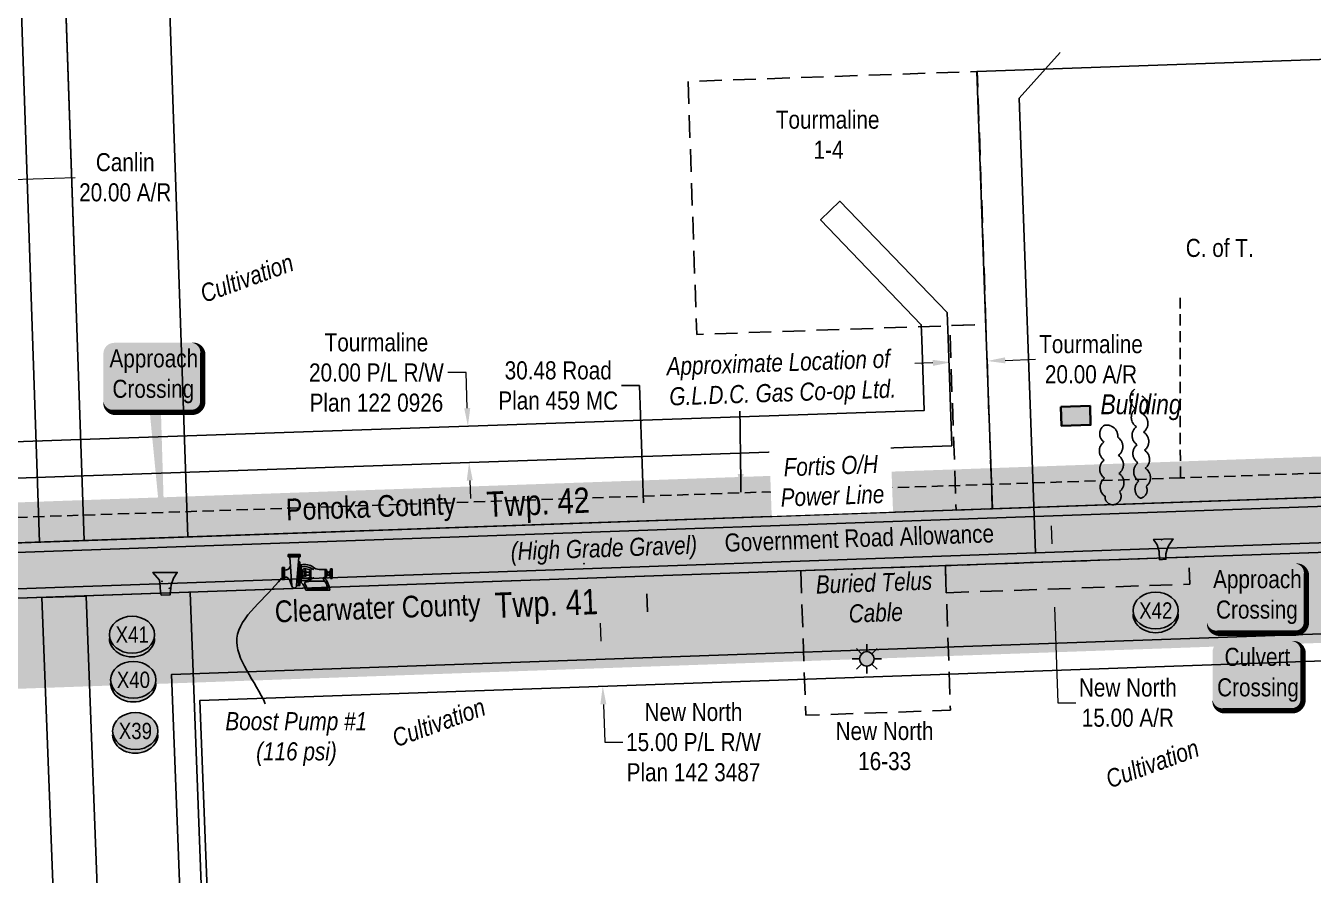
# Model space of a CAD drawing. Extents: x 665644 to 688844, y 5825051 to 5844826.
# Drawn here: x 668201 to 668913, y 5828434 to 5828904 of the extents above; entities that cross this region are included whole.
import ezdxf
from ezdxf.enums import TextEntityAlignment as Align

# ---------------------------------------------------------------- set-up
doc = ezdxf.new("R2010")
doc.units = 0
doc.header["$LTSCALE"] = 5
doc.header["$PDSIZE"] = 0.5
for name, pattern in [('0', [1, 1, 0]), ('BORDER', [44.45, 12.7, -6.35, 12.7, -6.35, 0, -6.35]), ('foc-ACCESSROAD', [3.75, 2.5, -1.25]), ('UG_PIPE', [1.875, 1.25, -0.625])]:
    doc.linetypes.add(name, pattern=pattern)
doc.layers.get('Defpoints').update_dxf_attribs({"color": 9})
doc.layers.add('01452-24_Pumps', color=7, linetype='Continuous', plot=False)
doc.layers.add('Fresh_POD_to_Rimbey_South', color=7, linetype='Continuous', plot=False)
doc.layers.add('AS-BOUNDARY', color=7, linetype='BORDER', lineweight=60, true_color=0xcc33ff)
doc.layers.add('AS-STRUCTURE', color=7, linetype='Continuous', lineweight=30, true_color=0x595959)
for name, color, linetype in [('AS-PIPE-UG', 44, 'UG_PIPE'), ('AS-PIPE-UG-T', 44, 'Continuous'), ('AS-POWER', 104, 'foc-POWER'), ('AS-POWER-T', 104, 'Continuous'), ('AS-ROADS', 254, 'Continuous'), ('AS-TELEPHONE', 224, 'foc-TEL'), ('AS-TELEPHONE-T', 224, 'Continuous'), ('CG-NOTES', 7, 'Continuous'), ('D-TXT', 6, 'Continuous'), ('F-AR', 190, 'foc-ACCESSROAD'), ('F-RW', 190, 'Continuous'), ('F-WS', 190, 'foc-ACCESSROAD'), ('F-WS-S', 190, 'Continuous'), ('L-1', 7, 'Continuous'), ('L-33', 7, 'Continuous'), ('L-BD', 7, 'Continuous'), ('L-ROAD-T', 7, 'Continuous'), ('L-SEC', 7, 'Continuous'), ('L-TITLEDB', 4, 'Continuous'), ('L-TITLEDB-T', 4, 'Continuous'), ('P-BUFFER-H 30m', 51, 'Continuous'), ('P-CROSSINGS', 250, 'Continuous'), ('T-BUSH', 110, '0')]:
    doc.layers.add(name, color=color, linetype=linetype)
for name, color, linetype, true_color in [('AS-STRUCTURE-H', 7, 'Continuous', 0xa8a8a8), ('AS-STRUCTURE-T', 7, 'Continuous', 0x454545), ('P-PROPOSED-WL4', 7, 'Continuous', 0x5b5bc8)]:
    doc.layers.add(name, color=color, linetype=linetype, true_color=true_color)
for name, color, linetype, lineweight in [('F-AR-T', 190, 'Continuous', 9), ('F-RW-T', 190, 'Continuous', 9), ('F-WS-T', 190, 'Continuous', 9), ('T-TEXT', 48, 'Continuous', 18)]:
    doc.layers.add(name, color=color, linetype=linetype, lineweight=lineweight)
doc.styles.add('100L', font='ARIALN.TTF', dxfattribs={"height": 11})
doc.styles.add('175L', font='ARIALN.TTF', dxfattribs={"height": 20})
doc.styles.add('240', font='ARIALN.TTF', dxfattribs={"height": 30})
doc.styles.add('80', font='ARIALN.TTF', dxfattribs={"height": 10})
doc.styles.add('80CG', font='ARIALN.TTF', dxfattribs={"height": 10})
doc.styles.add('80L', font='ARIALN.TTF', dxfattribs={"height": 10})
doc.styles.add('80LS', font='ARIALNI.TTF', dxfattribs={"height": 10})
doc.styles.add('Crossing', font='ARIALN.TTF', dxfattribs={"height": 10})
doc.styles.add('foc-LtypeFont', font='ARIALN.TTF', dxfattribs={"height": 7.35})
doc.linetypes.add('foc-POWER', pattern='A,6,-1,["P",foc-LtypeFont,S=0.2,R=0,X=-0.625,Y=-0.75],-1.24,4', length=12.24)
doc.linetypes.add('foc-POWER-NOLINE', pattern='A,0,-4,["P",foc-LtypeFont,S=0.2,R=0,X=-0.625,Y=-0.75],-8.24', length=12.24)
doc.linetypes.add('foc-TEL', pattern='A,2,-1,["T",foc-LtypeFont,S=0.2,R=0,X=-0.425,Y=-0.75],-1.24,8', length=12.24)
doc.linetypes.add('foc-TEL-NOLINE', pattern='A,0,-2,["T",foc-LtypeFont,S=0.2,R=0,X=-0.425,Y=-0.75],-10.24', length=12.24)
doc.dimstyles.new('Compass 5 000', dxfattribs={"dimscale": 5, "dimtxt": 9, "dimasz": 2, "dimexe": 0.2, "dimexo": 0.0625, "dimgap": 0.5, "dimtad": 0, "dimtih": 1, "dimtoh": 1, "dimzin": 0, "dimdsep": 46, "dimtxsty": '80CG', "dimcen": 0.1, "dimse1": 1, "dimse2": 1, "dimclrd": 256, "dimclrt": 256, "dimaunit": 1, "dimadec": 4, "dimazin": 0, "dimtfac": 0.06, "dimtofl": 0, "dimtmove": 0, "dimatfit": 1, "dimfxl": 0.2, "dimtolj": 1, "dimtzin": 0, "dimlwd": -1, "dimarcsym": 0})

# ---------------------------------------------------------------- blocks, each defined once
blk = doc.blocks.new('*U2212')
h = blk.add_hatch(color=59)
edge = h.paths.add_edge_path()
edge.add_line((-21.5, -20), (21.5, -20))
edge.add_arc((21.5, -14), 6, 270, 360)
edge.add_line((27.5, -14), (27.5, 12.5))
edge.add_arc((21.5, 12.5), 6, 0, 90)
edge.add_line((21.5, 18.5), (-21.5, 18.5))
edge.add_arc((-21.5, 12.5), 6, 90, 180)
edge.add_line((-27.5, 12.5), (-27.5, -14))
edge.add_arc((-21.5, -14), 6, 180, 270)
at = {"color": 1, "flags": 128}
blk.add_lwpolyline([(-51.35, 22.88, 0, 7.5, 0), (0, 0, 0, 0, 0)], format="xyseb", dxfattribs=at)
blk.add_lwpolyline([(-21.5, -20, 3, 3, 0), (21.5, -20, 3, 3, 0.414214), (27.5, -14, 3, 3, 0), (27.5, 12.5, 3, 0, 0.414214), (21.5, 18.5, 0, 0, 0), (-21.5, 18.5, 0, 0, 0.414214), (-27.5, 12.5, 0, 0, 0), (-27.5, -14, 0, 3, 0.414214)], format="xyseb", close=True, dxfattribs=at)
at = {"color": 1, "style": '80'}
blk.add_attdef('ENTER_TEXT_001', (-35.99, -5), '', height=10, dxfattribs=at)
blk = doc.blocks.new('*U1229')
h = blk.add_hatch(color=254)
edge = h.paths.add_edge_path()
edge.add_line((-19, -20), (19, -20))
edge.add_arc((19, -14), 6, 270, 360)
edge.add_line((25, -14), (25, 12.5))
edge.add_arc((19, 12.5), 6, 0, 90)
edge.add_line((19, 18.5), (-19, 18.5))
edge.add_arc((-19, 12.5), 6, 90, 180)
edge.add_line((-25, 12.5), (-25, -14))
edge.add_arc((-19, -14), 6, 180, 270)
at = {"color": 160, "flags": 128}
blk.add_lwpolyline([(-19, -20, 3, 3, 0), (19, -20, 3, 3, 0.414214), (25, -14, 3, 3, 0), (25, 12.5, 3, 0, 0.414214), (19, 18.5, 0, 0, 0), (-19, 18.5, 0, 0, 0.414214), (-25, 12.5, 0, 0, 0), (-25, -14, 0, 3, 0.414214)], format="xyseb", close=True, dxfattribs=at)
at = {"color": 160, "style": '80'}
blk.add_attdef('ENTER_TEXT_001', (-26.85, -4.92), '', height=10, dxfattribs=at)
blk = doc.blocks.new('*D2239')
at = {"layer": 'Defpoints', "color": 0, "transparency": 16777216}
for p in [(668768.38, 5828607.05), (668768.91, 5828592.06), (668769.22, 5828592.07)]:
    blk.add_point(p, dxfattribs=at)
at = {"layer": 'F-AR-T', "transparency": 16777216}
for p, q in [((668768.34, 5828617.05), (668767.98, 5828627.05)), ((668769.57, 5828582.08), (668771.43, 5828529.17)), ((668771.43, 5828529.17), (668781.43, 5828529.17))]:
    blk.add_line(p, q, dxfattribs=at)
for points in [[(668770, 5828617.11), (668766.67, 5828616.99), (668768.69, 5828607.06)], [(668771.23, 5828582.13), (668767.9, 5828582.02), (668769.22, 5828592.07)]]:
    blk.add_solid(points, dxfattribs=at)
at = {"layer": 'F-AR-T', "transparency": 16777216, "insert": (668810.16, 5828529.17), "char_height": 10, "attachment_point": 5, "style": '80CG'}
blk.add_mtext('\\A1;New North\\P15.00 A/R', dxfattribs=at)
blk = doc.blocks.new('*D2252')
at = {"layer": 'Defpoints', "color": 0, "transparency": 16777216}
for p in [(668732.37, 5828718.14), (668713.05, 5828697.32), (668733.07, 5828698.03)]:
    blk.add_point(p, dxfattribs=at)
at = {"layer": 'F-AR-T', "transparency": 16777216}
for p, q in [((668702.35, 5828717.08), (668692.36, 5828716.73)), ((668742.36, 5828718.49), (668759.02, 5828719.07))]:
    blk.add_line(p, q, dxfattribs=at)
for points in [[(668702.29, 5828718.75), (668702.41, 5828715.41), (668712.35, 5828717.43)], [(668742.3, 5828720.15), (668742.42, 5828716.82), (668732.37, 5828718.14)]]:
    blk.add_solid(points, dxfattribs=at)
at = {"layer": 'F-AR-T', "transparency": 16777216, "insert": (668789.78, 5828719.07), "char_height": 10, "attachment_point": 5, "style": '80CG'}
blk.add_mtext('\\A1;Tourmaline\\P20.00 A/R', dxfattribs=at)
blk = doc.blocks.new('*D2256')
at = {"layer": 'Defpoints', "color": 0, "transparency": 16777216}
for p in [(668183.3, 5828818.12), (668163.45, 5828813.64), (668183.43, 5828814.34)]:
    blk.add_point(p, dxfattribs=at)
at = {"layer": 'F-AR-T', "transparency": 16777216}
for p, q in [((668153.32, 5828817.08), (668143.33, 5828816.73)), ((668193.3, 5828818.47), (668228.08, 5828819.68))]:
    blk.add_line(p, q, dxfattribs=at)
for points in [[(668153.26, 5828818.74), (668153.38, 5828815.41), (668163.31, 5828817.42)], [(668193.24, 5828820.14), (668193.35, 5828816.8), (668183.3, 5828818.12)]]:
    blk.add_solid(points, dxfattribs=at)
at = {"layer": 'F-AR-T', "transparency": 16777216, "insert": (668255.81, 5828819.68), "char_height": 10, "attachment_point": 5, "style": '80CG'}
blk.add_mtext('\\A1;Canlin\\P20.00 A/R', dxfattribs=at)
blk = doc.blocks.new('*D2293')
at = {"layer": 'Defpoints', "color": 0, "transparency": 16777216}
for p in [(668650.38, 5828557.85), (668519.82, 5828538.26), (668650.91, 5828542.9)]:
    blk.add_point(p, dxfattribs=at)
at = {"layer": 'F-RW-T', "transparency": 16777216}
for p, q in [((668518.94, 5828563.21), (668518.59, 5828573.2)), ((668520.18, 5828528.27), (668520.92, 5828507.33)), ((668520.92, 5828507.33), (668530.92, 5828507.33))]:
    blk.add_line(p, q, dxfattribs=at)
for points in [[(668520.61, 5828563.27), (668517.27, 5828563.15), (668519.29, 5828553.21)], [(668521.84, 5828528.33), (668518.51, 5828528.21), (668519.82, 5828538.26)]]:
    blk.add_solid(points, dxfattribs=at)
at = {"layer": 'F-RW-T', "transparency": 16777216, "insert": (668570, 5828507.33), "char_height": 10, "attachment_point": 5, "style": '80CG'}
blk.add_mtext('\\A1;New North\\P15.00 P/L R/W\\PPlan 142 3487', dxfattribs=at)
blk = doc.blocks.new('*D2306')
at = {"layer": 'Defpoints', "color": 0, "transparency": 16777216}
for p in [(668445.26, 5828682.06), (668450.81, 5828682.25), (668451.5, 5828662.25)]:
    blk.add_point(p, dxfattribs=at)
at = {"layer": 'F-RW-T', "transparency": 16777216}
for p, q in [((668444.23, 5828711.72), (668434.23, 5828711.72)), ((668444.91, 5828692.05), (668444.23, 5828711.72)), ((668446.29, 5828652.07), (668446.64, 5828642.07))]:
    blk.add_line(p, q, dxfattribs=at)
for points in [[(668446.58, 5828692.11), (668443.25, 5828691.99), (668445.26, 5828682.06)], [(668447.96, 5828652.13), (668444.63, 5828652.01), (668445.95, 5828662.06)]]:
    blk.add_solid(points, dxfattribs=at)
at = {"layer": 'F-RW-T', "transparency": 16777216, "insert": (668394.7, 5828711.72), "char_height": 10, "attachment_point": 5, "style": '80CG'}
blk.add_mtext('\\A1;Tourmaline\\P20.00 P/L R/W\\PPlan 122 0926', dxfattribs=at)
blk = doc.blocks.new('*D2347')
at = {"layer": 'Defpoints', "color": 0, "transparency": 16777216}
for p in [(668222.04, 5828950.51), (668279.05, 5828952.7), (668279.42, 5828943.06)]:
    blk.add_point(p, dxfattribs=at)
at = {"layer": 'F-RW-T', "transparency": 16777216}
for p, q in [((668289.42, 5828943.44), (668299.41, 5828943.83)), ((668212.42, 5828940.49), (668202.42, 5828940.11))]:
    blk.add_line(p, q, dxfattribs=at)
for points in [[(668289.35, 5828945.11), (668289.48, 5828941.78), (668279.42, 5828943.06)], [(668212.35, 5828942.16), (668212.48, 5828938.83), (668222.41, 5828940.88)]]:
    blk.add_solid(points, dxfattribs=at)
at = {"layer": 'F-RW-T', "transparency": 16777216, "insert": (668358.94, 5828943.83), "char_height": 10, "attachment_point": 5, "style": '80CG'}
blk.add_mtext('\\A1;Altalink\\P57.48 Power Line R/W\\PPlan 152 0013', dxfattribs=at)
blk = doc.blocks.new('xing2')
h = blk.add_hatch(color=50)
h.dxf.hatch_style = 1
edge = h.paths.add_edge_path()
edge.add_ellipse((0, 0), major_axis=(-12.5, 0), ratio=0.816297, start_angle=0, end_angle=360)
h = blk.add_hatch(color=250)
h.dxf.hatch_style = 1
edge = h.paths.add_edge_path()
edge.add_ellipse((0, -2.05), major_axis=(-12.5, 0), ratio=0.816297, start_angle=0, end_angle=180)
edge.add_line((12.5, -2.05), (12.5, 0))
edge.add_ellipse((0, 0), major_axis=(-12.5, 0), ratio=0.816297, start_angle=0, end_angle=180, ccw=False)
edge.add_line((-12.5, 0), (-12.5, -2.05))
at = {"color": 250}
blk.add_ellipse((0, 0), major_axis=(-12.5, 0), ratio=0.816297, dxfattribs=at)
blk.add_ellipse((0, -2.05), major_axis=(-12.5, 0), ratio=0.816297, start_param=0, end_param=3.141593, dxfattribs=at)
at = {"color": 250, "style": 'Crossing'}
blk.add_attdef('CROSSING', text='', height=9, dxfattribs=at).set_placement((0.09, 0.02), align=Align.MIDDLE_CENTER)
at = {"color": 250, "style": 'Crossing', "flags": 1}
for tag, p in [('OWNER', (0.09, -12.49)), ('DESCRIPTION', (0.09, -25.77)), ('LOCATION', (0.09, -39.3)), ('DWG_REF', (0.09, -52.84))]:
    blk.add_attdef(tag, text='', height=9, dxfattribs=at).set_placement(p, align=Align.MIDDLE_CENTER)
blk = doc.blocks.new('GAS')
h = blk.add_hatch(color=255)
h.dxf.hatch_style = 1
edge = h.paths.add_edge_path()
edge.add_arc((0, 0), 0.9, 0, 360)
for p, q in [((0, 0.81), (0, 1.62)), ((-0.81, 0), (-1.62, 0)), ((-0.57, 0.57), (-1.14, 1.14)), ((0.57, 0.57), (1.14, 1.14)), ((1.62, 0), (0.81, 0)), ((-0.57, -0.57), (-1.14, -1.14)), ((0, -0.81), (0, -1.62)), ((1.14, -1.14), (0.57, -0.57))]:
    blk.add_line(p, q)
blk.add_circle((0, 0), 0.8)
blk = doc.blocks.new('*D2379')
at = {"layer": 'Defpoints', "color": 0, "transparency": 16777216}
for p in [(668542.78, 5828629.68), (668689.69, 5828634.83), (668690.75, 5828604.48)]:
    blk.add_point(p, dxfattribs=at)
at = {"layer": 'L-TITLEDB-T', "transparency": 16777216}
for p, q in [((668540.15, 5828704.56), (668530.15, 5828704.56)), ((668542.42, 5828639.68), (668540.15, 5828704.56)), ((668544.19, 5828589.34), (668544.54, 5828579.35))]:
    blk.add_line(p, q, dxfattribs=at)
for points in [[(668544.09, 5828639.73), (668540.76, 5828639.62), (668542.78, 5828629.68)], [(668545.86, 5828589.4), (668542.52, 5828589.28), (668543.84, 5828599.33)]]:
    blk.add_solid(points, dxfattribs=at)
at = {"layer": 'L-TITLEDB-T', "transparency": 16777216, "insert": (668495.21, 5828704.56), "char_height": 10, "attachment_point": 5, "style": '80CG', "bg_fill": 3, "box_fill_scale": 1.1, "bg_fill_color": 256, "bg_fill_true_color": 13158600, "bg_fill_transparency": 0}
blk.add_mtext('\\A1;30.48 Road\\PPlan 459 MC', dxfattribs=at)
blk = doc.blocks.new('A$C32476C2E')
for p, q in [((-61.9, 54.2), (-61.9, 47.2)), ((-61.9, 54.2), (-26.7, 54.2)), ((-61.9, 50.7), (-26.7, 50.7)), ((-61.9, 47.2), (-26.7, 47.2)), ((-51.3, -37.8), (-56.6, 46.4)), ((-37.3, -37.2), (-31, 46.6)), ((-26.7, 47.2), (-26.7, 54.2)), ((-72.4, 15.5), (-79.5, 15.5)), ((-79.5, 15.5), (-79.5, -19.6)), ((-76, 15.5), (-76, -19.6)), ((-72.4, 15.5), (-72.4, -19.6)), ((-32, -2.1), (-32, 33.1)), ((-27.6, 33.1), (-32, 33.1)), ((-27.6, 24.3), (-27.6, 33.1)), ((-27.6, -2.1), (-27.6, 24.3)), ((-23.2, 24.3), (-27.6, 24.3)), ((-23.2, -2.1), (-23.2, 24.3)), ((-19.7, -2.1), (-19.7, 6.8)), ((-19.7, 4.3), (-13.4, 4.3)), ((-13.4, 6.8), (-9.9, 6.8)), ((-13.4, -2.1), (-13.4, 6.8)), ((-9.9, -2.1), (-9.9, 6.8)), ((-9.9, 2.3), (1.4, 2.3)), ((1.4, 4.2), (3.1, 5.9)), ((1.4, -2.1), (1.4, 4.2)), ((3.1, -2.1), (3.1, 8.5)), ((5.3, -2.1), (5.3, 8.8)), ((50.6, 10.2), (29.5, 10.2)), ((47.1, -14.4), (47.1, 10.2)), ((50.6, -14.4), (50.6, 10.2)), ((54.1, 3.2), (50.6, 6.7)), ((54.1, -7.3), (54.1, 3.2)), ((59.4, 2.3), (54.1, 2.3)), ((62.9, 5), (59.4, 5)), ((59.4, -9.1), (59.4, 5)), ((62.9, -16.1), (62.9, 12)), ((62.9, 12), (68.2, 12)), ((68.2, -16.1), (68.2, 12)), ((-72.4, -19.6), (-79.5, -19.6)), ((-51.1, -39.2), (-57.1, -22.7)), ((-27.6, -37.2), (-37.3, -37.2)), ((-32, -2.1), (-32, -37.2)), ((-27.6, -2.1), (-27.6, -28.4)), ((-27.6, -28.4), (-27.6, -37.2)), ((-23.2, -28.4), (-27.6, -28.4)), ((-23.2, -2.1), (-23.2, -28.4)), ((-19.7, -2.1), (-19.7, -10.9)), ((-19.7, -8.4), (-13.4, -8.4)), ((-13.4, -2.1), (-13.4, -10.9)), ((-13.4, -10.9), (-9.9, -10.9)), ((4.3, -24.1), (-10.6, -26.9)), ((-9.9, -2.1), (-9.9, -10.9)), ((-9.9, -6.5), (1.4, -6.5)), ((1.4, -2.1), (1.4, -8.3)), ((1.4, -8.3), (3.1, -10)), ((3.1, -2.1), (3.1, -12.6)), ((4.3, -18.7), (4.3, -24.1)), ((4.3, -24.1), (45.7, -24.1)), ((5.3, -2.1), (5.3, -12.9)), ((50.6, -14.4), (45.3, -14.4)), ((54.1, -7.3), (50.6, -10.8)), ((59.4, -6.5), (54.1, -6.5)), ((62.9, -9.1), (59.4, -9.1)), ((62.9, -16.1), (68.2, -16.1)), ((-10.2, -51.1), (61.2, -51.1)), ((54.9, -45.8), (-6.2, -45.8)), ((4.3, -49), (2.2, -51.1)), ((39.4, -49), (4.3, -49)), ((39.4, -49), (41.5, -51.1))]:
    blk.add_line(p, q)
for centre, radius, start, end in [((-57.3, 46.5), 0.664, 348.3965, 77.2723), ((-30.3, 46.4), 0.729, 94.5399, 183.8661), ((-70.7, 24.3), 16, 263.5945, 348.0269), ((-14.1, -21.6), 46.8, 56.1901, 101.1901), ((-14.1, -21.6), 40.7, 56.1901, 102.9092), ((-13.7, 6), 6.05, 82.5569, 172.5569), ((-13.8, -30.6), 42.6, 66.5291, 88.7878), ((3.5, 13.4), 4.89, 265.5774, 292.9639), ((6.9, 5.5), 3.68, 95.1632, 112.9639), ((13.4, 17.3), 7.11, 226.6908, 273.7462), ((29.2, 35), 24.7, 225.6986, 270.6986), ((-71, -26.8), 14.5, 16.3708, 95.5387), ((-44.3, -37.5), 7.04, 182.3453, 2.3453), ((-14.1, 17.5), 40.7, 257.0908, 303.8099), ((-52.7, -60.4), 43.5, 12.3381, 47.3381), ((-13.7, -10.1), 6.05, 187.4431, 277.4431), ((-9.9, -30.4), 3.52, 100.7582, 215.0512), ((-13.8, 26.5), 42.6, 271.2122, 293.4709), ((-52.7, -60.4), 48.7, 17.3819, 35.0512), ((3.5, -17.5), 4.89, 67.0361, 94.4226), ((6.9, -9.6), 3.68, 247.0361, 264.8368), ((13.4, -21.5), 7.11, 86.2538, 133.3092), ((-10.2, -60.7), 66.8, 12.8303, 42.6217), ((-10.2, -60.7), 72.1, 7.6217, 42.6217)]:
    blk.add_arc(centre, radius, start, end)
blk = doc.blocks.new('*U2233')
h = blk.add_hatch(color=59)
edge = h.paths.add_edge_path()
edge.add_line((-21.5, -20), (21.5, -20))
edge.add_arc((21.5, -14), 6, 270, 360)
edge.add_line((27.5, -14), (27.5, 12.5))
edge.add_arc((21.5, 12.5), 6, 0, 90)
edge.add_line((21.5, 18.5), (-21.5, 18.5))
edge.add_arc((-21.5, 12.5), 6, 90, 180)
edge.add_line((-27.5, 12.5), (-27.5, -14))
edge.add_arc((-21.5, -14), 6, 180, 270)
at = {"color": 1, "flags": 128}
blk.add_lwpolyline([(-21.5, -20, 3, 3, 0), (21.5, -20, 3, 3, 0.414214), (27.5, -14, 3, 3, 0), (27.5, 12.5, 3, 0, 0.414214), (21.5, 18.5, 0, 0, 0), (-21.5, 18.5, 0, 0, 0.414214), (-27.5, 12.5, 0, 0, 0), (-27.5, -14, 0, 3, 0.414214)], format="xyseb", close=True, dxfattribs=at)
blk.add_lwpolyline([(7.16, -112.54, 0, 7.5, 0), (0, 0, 0, 0, 0)], format="xyseb", dxfattribs=at)
at = {"color": 1, "style": '80'}
blk.add_attdef('ENTER_TEXT_001', (-35.99, -5), '', height=10, dxfattribs=at)

msp = doc.modelspace()

# ---------------------------------------------------------------- hatches: boundary and pattern name
at = {"layer": 'AS-ROADS'}
h = msp.add_hatch(color=256, dxfattribs=at)
h.dxf.hatch_style = 1
h.paths.add_polyline_path([(668827.692, 5828608.136), (668827.455, 5828612.867), (668826.449, 5828616.534), (668824.378, 5828619.491), (668835.207, 5828619.727), (668832.544, 5828615.942), (668831.834, 5828613.991), (668831.124, 5828611.448), (668831.183, 5828608.491)])
h = msp.add_hatch(color=256, dxfattribs=at)
h.dxf.hatch_style = 1
h.paths.add_polyline_path([(668275.684, 5828588.6), (668280.566, 5828588.778), (668281.161, 5828594.371), (668282.471, 5828598.12), (668284.555, 5828601.214), (668271.099, 5828601.214), (668274.672, 5828596.99), (668275.207, 5828593.419), (668275.326, 5828590.147)])
at = {"layer": 'AS-STRUCTURE-H'}
h = msp.add_hatch(color=256, dxfattribs=at)
h.dxf.hatch_style = 1
h.paths.add_polyline_path([(668773.14, 5828692.837), (668789.239, 5828693.297), (668789.539, 5828682.826), (668773.44, 5828682.366)])
at = {"layer": 'P-BUFFER-H 30m'}
h = msp.add_hatch(color=256, dxfattribs=at)
h.dxf.hatch_style = 1
edge = h.paths.add_edge_path()
edge.add_line((666009.192, 5827543.733), (666003.067, 5827535.89))
edge.add_line((666003.067, 5827535.89), (665942.142, 5827473.312))
edge.add_arc((665977.967, 5827438.432), 50, 135.7667, 181.939185)
edge.add_line((665927.996, 5827436.741), (665928.647, 5827417.504))
edge.add_line((665928.647, 5827417.504), (665858.673, 5827415.076))
edge.add_line((665858.673, 5827415.076), (665848.648, 5827703.844))
edge.add_line((665848.648, 5827703.844), (665829.66, 5828249.421))
edge.add_arc((665942.312, 5828253.201), 112.715, 136.013473, 181.921699, ccw=False)
edge.add_line((665861.213, 5828331.48), (665952.824, 5828426.391))
edge.add_arc((666033.077, 5828349.035), 111.465, 92.029947, 136.0531, ccw=False)
edge.add_line((666029.129, 5828460.43), (666763.716, 5828486.374))
edge.add_arc((666761.951, 5828536.343), 50, 272.022692, 335.20661)
edge.add_line((666807.342, 5828515.375), (667390.232, 5828536.212))
edge.add_line((667390.232, 5828536.212), (667545.778, 5828541.674))
edge.add_arc((667589.622, 5828565.71), 50, 208.731337, 271.999633)
edge.add_line((667591.367, 5828515.74), (668192.996, 5828536.745))
edge.add_line((668192.996, 5828536.745), (668987.773, 5828564.747))
edge.add_arc((668986.012, 5828614.716), 50, 272.017842, 335.235753)
edge.add_line((669031.414, 5828593.772), (669696.261, 5828617.102))
edge.add_arc((669740.082, 5828641.18), 50, 208.78768, 272.009739)
edge.add_line((669741.835, 5828591.211), (669818.198, 5828593.891))
edge.add_line((669818.198, 5828593.891), (670620.542, 5828621.926))
edge.add_line((670620.542, 5828621.926), (671177.684, 5828641.55))
edge.add_arc((671175.924, 5828691.519), 50, 272.017221, 298.322672)
edge.add_line((671199.646, 5828647.505), (671317.002, 5828651.615))
edge.add_line((671317.002, 5828651.615), (671420.483, 5828655.241))
edge.add_arc((671441.065, 5828700.808), 50, 245.69213, 272.006668)
edge.add_line((671442.816, 5828650.839), (672244.847, 5828678.94))
edge.add_line((672244.847, 5828678.94), (672264.955, 5828679.647))
edge.add_line((672264.955, 5828679.647), (673067.43, 5828707.876))
edge.add_line((673067.43, 5828707.876), (673434.856, 5828720.801))
edge.add_arc((673433.098, 5828770.77), 50, 272.014618, 335.237588)
edge.add_line((673478.5, 5828749.827), (673868.927, 5828763.561))
edge.add_line((673868.927, 5828763.561), (673889.027, 5828764.268))
edge.add_line((673889.027, 5828764.268), (674693.164, 5828792.467))
edge.add_line((674693.164, 5828792.467), (675500.312, 5828820.755))
edge.add_arc((675498.561, 5828870.724), 50, 272.007238, 280.2186)
edge.add_arc((675512.664, 5828871.243), 50, 263.992744, 272.089817)
edge.add_line((675514.487, 5828821.276), (675529.103, 5828821.809))
edge.add_arc((675572.891, 5828845.947), 50, 208.865365, 272.090012)
edge.add_line((675574.715, 5828795.98), (676318.375, 5828823.119))
edge.add_arc((676316.552, 5828873.086), 50, 272.090012, 298.401966)
edge.add_line((676340.335, 5828829.104), (676355.733, 5828829.666))
edge.add_arc((676376.247, 5828875.264), 50, 245.777107, 272.090777)
edge.add_line((676378.071, 5828825.297), (677089.349, 5828851.264))
edge.add_line((677089.349, 5828851.264), (677192.264, 5828855.477))
edge.add_line((677192.264, 5828855.477), (677189.938, 5828908.346))
edge.add_arc((677139.986, 5828906.148), 50, 2.519115, 92.090777)
edge.add_line((677138.162, 5828956.115), (676399.458, 5828929.147))
edge.add_arc((676378.945, 5828883.548), 50, 65.778516, 92.089536)
edge.add_line((676377.122, 5828933.515), (676311.431, 5828931.118))
edge.add_arc((676313.254, 5828881.152), 50, 92.089536, 118.402505)
edge.add_line((676289.471, 5828925.133), (675618.565, 5828900.649))
edge.add_arc((675574.778, 5828876.511), 50, 28.865443, 92.089939)
edge.add_line((675572.954, 5828926.478), (675563.641, 5828926.138))
edge.add_line((675563.641, 5828926.138), (675558.345, 5829067.321))
edge.add_arc((675508.381, 5829065.447), 50, 2.148269, 92.148212)
edge.add_line((675506.506, 5829115.412), (675486.408, 5829114.658))
edge.add_arc((675488.282, 5829064.693), 50, 92.148212, 182.148281)
edge.add_line((675438.317, 5829062.819), (675443.606, 5828921.831))
edge.add_line((675443.606, 5828921.831), (674689.556, 5828895.403))
edge.add_line((674689.556, 5828895.403), (673885.412, 5828867.204))
edge.add_line((673885.412, 5828867.204), (673865.306, 5828866.497))
edge.add_line((673865.306, 5828866.497), (673427.271, 5828851.088))
edge.add_arc((673429.028, 5828801.119), 50, 92.014647, 155.237557)
edge.add_line((673383.626, 5828822.062), (673063.809, 5828810.812))
edge.add_line((673063.809, 5828810.812), (672261.334, 5828782.583))
edge.add_line((672261.334, 5828782.583), (672241.233, 5828781.876))
edge.add_line((672241.233, 5828781.876), (671464.35, 5828754.656))
edge.add_arc((671443.768, 5828709.089), 50, 65.691921, 92.006853)
edge.add_line((671442.017, 5828759.058), (671313.396, 5828754.551))
edge.add_line((671313.396, 5828754.551), (671174.332, 5828749.681))
edge.add_arc((671176.082, 5828699.712), 50, 92.005828, 118.333837)
edge.add_line((671152.351, 5828743.722), (670616.93, 5828724.863))
edge.add_line((670616.93, 5828724.863), (669814.594, 5828696.828))
edge.add_line((669814.594, 5828696.828), (669785.832, 5828695.818))
edge.add_arc((669742.011, 5828671.74), 50, 28.787701, 92.009719)
edge.add_line((669740.258, 5828721.709), (669011.371, 5828696.132))
edge.add_arc((669013.124, 5828646.163), 50, 92.009719, 92.155612)
edge.add_line((669011.243, 5828696.128), (668980.075, 5828694.954))
edge.add_arc((668981.956, 5828644.99), 50, 92.155612, 155.142438)
edge.add_line((668936.588, 5828666.008), (668189.385, 5828639.682))
edge.add_line((668189.385, 5828639.682), (667635.387, 5828620.34))
edge.add_arc((667591.538, 5828596.314), 50, 28.718841, 92.011346)
edge.add_line((667589.783, 5828646.283), (667386.586, 5828639.147))
edge.add_line((667386.586, 5828639.147), (666756.08, 5828616.609))
edge.add_arc((666757.866, 5828566.641), 50, 92.047269, 155.180377)
edge.add_line((666712.484, 5828587.629), (666025.494, 5828563.366))
edge.add_arc((666033.062, 5828349.069), 214.43, 92.022692, 136.045845)
edge.add_line((665878.694, 5828497.902), (665787.104, 5828403.013))
edge.add_arc((665942.312, 5828253.201), 215.715, 136.013473, 181.934244)
edge.add_arc((665776.691, 5828247.607), 50, 181.934244, 181.99327)
edge.add_line((665726.721, 5828245.868), (665745.71, 5827700.266))
edge.add_line((665745.71, 5827700.266), (665757.47, 5827361.533))
edge.add_line((665757.47, 5827361.533), (665757.574, 5827358.535))
edge.add_arc((665807.544, 5827360.27), 50, 181.988415, 271.9875)
edge.add_line((665809.278, 5827310.3), (665862.247, 5827312.138))
edge.add_line((665862.247, 5827312.138), (665985.206, 5827316.405))
edge.add_arc((665983.472, 5827366.375), 50, 271.9875, 362.042067)
edge.add_line((666033.441, 5827368.156), (666032.177, 5827403.589))
edge.add_line((666032.177, 5827403.589), (666031.701, 5827417.647))
edge.add_line((666031.701, 5827417.647), (666072.442, 5827459.493))
edge.add_line((666072.442, 5827459.493), (666106.054, 5827458.849))
edge.add_arc((666107.012, 5827508.84), 50, 268.901432, 294.660224)
edge.add_line((666127.874, 5827463.4), (666172.459, 5827483.869))
edge.add_line((666172.459, 5827483.869), (666350.016, 5827525.676))
edge.add_arc((666338.557, 5827574.345), 50, 283.2493, 405.413231)
edge.add_line((666373.656, 5827609.954), (666371.132, 5827612.442))
edge.add_arc((666336.033, 5827576.833), 50, 45.413231, 103.2493)
edge.add_line((666324.573, 5827625.502), (666143.698, 5827582.914))
edge.add_arc((666155.158, 5827534.245), 50, 103.2493, 114.660224)
edge.add_line((666134.296, 5827579.685), (666133.685, 5827579.404))
edge.add_arc((666084.581, 5827569.982), 50, 10.861937, 62.58611)
edge.add_line((666107.602, 5827614.367), (666099.432, 5827618.605))
edge.add_arc((666076.411, 5827574.22), 50, 62.58611, 152.58611)
edge.add_line((666032.026, 5827597.24), (666030.645, 5827594.577))
edge.add_arc((666075.03, 5827571.557), 50, 152.58611, 184.80847)
edge.add_line((666025.206, 5827567.365), (666021.831, 5827559.92))
edge.add_line((666021.831, 5827559.92), (666009.192, 5827543.733))

# ---------------------------------------------------------------- linework, layer by layer
at = {"layer": '01452-24_Pumps'}
msp.add_point((668280.263, 5828592.443), dxfattribs=at)
at = {"layer": 'AS-BOUNDARY', "flags": 128}
msp.add_lwpolyline([(665645.519, 5828501.939, 4, 4, 0), (665745.539, 5828505.527, 4, 4, 0), (666567.119, 5828534.54, 4, 4, 0), (667369.062, 5828562.807, 4, 4, 0), (668190.988, 5828591.895, 4, 4, 0), (668993.9, 5828620.377, 4, 4, 0), (669021.469, 5827821.487, 4, 4, 0), (669024.954, 5827721.455, 0, 0, 0)], format="xyseb", dxfattribs=at)
at = {"layer": 'AS-PIPE-UG', "flags": 128}
for points in [[(668839.196, 5828653.467), (668839.061, 5828752.998)], [(668839.196, 5828653.467), (668677.977, 5828647.997)], [(668954.061, 5828657.457), (668839.196, 5828653.467)], [(668614.023, 5828645.827), (668188.602, 5828631.393)]]:
    msp.add_lwpolyline(points, dxfattribs=at)
at = {"layer": 'AS-POWER', "linetype": 'foc-POWER-NOLINE', "flags": 128}
msp.add_lwpolyline([(667288.825, 5828585.621), (667318.13, 5828586.668), (667391.594, 5828589.292), (667576.847, 5828595.798), (668119.481, 5828614.853), (668235.48, 5828618.919), (668918.009, 5828642.783), (668992.986, 5828645.405)], dxfattribs=at)
at = {"layer": 'AS-ROADS', "const_width": 8, "flags": 128}
msp.add_lwpolyline([(665663.65, 5827980.53), (665687.685, 5827988.716), (665721.182, 5828009.212), (665739.639, 5828031.302), (665759.691, 5828064.095), (665765.621, 5828092.221), (665766.304, 5828119.093), (665763.811, 5828259.415, -0.155161), (665788.496, 5828342.106), (665821.712, 5828386.34), (665867.425, 5828432.254), (665910.911, 5828476.213, -0.2036426), (666027.974, 5828524.198), (666292.823, 5828533.342), (666714.722, 5828546.241), (667115.317, 5828562.342), (667572.254, 5828577.327), (668113.694, 5828598.186), (668656.242, 5828616.102), (670206.753, 5828670.714), (671097.785, 5828702.772)], format="xyb", dxfattribs=at)
at = {"layer": 'AS-ROADS', "flags": 128}
for points in [[(668827.692, 5828608.136), (668827.455, 5828612.867), (668826.449, 5828616.534), (668824.378, 5828619.491), (668835.207, 5828619.727), (668832.544, 5828615.942), (668831.834, 5828613.991), (668831.124, 5828611.448), (668831.183, 5828608.491)], [(668275.684, 5828588.6), (668280.566, 5828588.778), (668281.161, 5828594.371), (668282.471, 5828598.12), (668284.555, 5828601.214), (668271.099, 5828601.214), (668274.672, 5828596.99), (668275.207, 5828593.419), (668275.326, 5828590.147)]]:
    msp.add_lwpolyline(points, close=True, dxfattribs=at)
at = {"layer": 'AS-STRUCTURE'}
msp.add_lwpolyline([(668773.14, 5828692.837), (668789.239, 5828693.297), (668789.539, 5828682.826), (668773.44, 5828682.366)], close=True, dxfattribs=at)
at = {"layer": 'AS-TELEPHONE', "flags": 128}
msp.add_lwpolyline([(668759.023, 5828612.069), (668750.131, 5828863.414), (668772.745, 5828888.781)], dxfattribs=at)
at = {"layer": 'AS-TELEPHONE', "linetype": 'foc-TEL-NOLINE', "flags": 128}
msp.add_lwpolyline([(667369.234, 5828557.93), (667369.234, 5828557.93), (667389.403, 5828558.719), (668191.174, 5828586.722), (668988.911, 5828614.82), (669816.445, 5828643.86), (670618.796, 5828671.896)], dxfattribs=at)
at = {"layer": 'F-AR', "flags": 128}
for points in [[(668731.637, 5828738.33), (668735.187, 5828636.391), (668715.199, 5828635.692), (668711.648, 5828737.642)], [(668709.783, 5828589.975), (668844.419, 5828594.718), (668843.891, 5828609.709), (668709.255, 5828604.966)]]:
    msp.add_lwpolyline(points, close=True, dxfattribs=at)
at = {"layer": 'F-RW', "flags": 128}
for points in [[(668208.429, 5828617.976), (668181.129, 5829415.731), (668177.673, 5829515.721)], [(668202.189, 5829516.567), (668206.543, 5829389.277), (668233.059, 5828618.841), (668208.429, 5828617.976)], [(668233.059, 5828618.841), (668202.189, 5829516.567)], [(668290.505, 5828620.816), (668259.635, 5829518.542)], [(668710.771, 5828730.558), (668710.274, 5828744.917), (668650.872, 5828806.498), (668640.257, 5828796.177), (668695.947, 5828738.181), (668696.229, 5828730.044), (668697.588, 5828690.769), (668231.134, 5828674.665), (667678.445, 5828655.394), (667492.239, 5828648.706), (667463.096, 5828688.618), (667451.774, 5828678.648)], [(667451.774, 5828678.648), (667484.929, 5828633.466), (667583.311, 5828636.779), (667668.295, 5828639.902), (668145.691, 5828656.61), (668173.883, 5828657.589), (668174.052, 5828652.594), (668712.822, 5828671.301), (668710.771, 5828730.558)], [(668243.502, 5827691.258), (668239.767, 5827791.037), (668227, 5828136.466), (668217.796, 5828377.24), (668209.74, 5828587.361), (668234.134, 5828588.144), (668241.778, 5828388.31), (668251.151, 5828142.969), (668264.175, 5827791.951), (668267.887, 5827692.2)], [(668291.664, 5828590.176), (668325.372, 5827694.422)]]:
    msp.add_lwpolyline(points, dxfattribs=at)
msp.add_lwpolyline([(667398.709, 5828297.476), (667911.217, 5828315.645), (667986.632, 5828269.597), (668301.39, 5828416.087), (668297.002, 5828530.377), (668706.197, 5828544.859), (668990.995, 5828554.866), (668990.464, 5828569.855), (668281.427, 5828544.833), (668286.016, 5828425.489), (667987.619, 5828286.559), (667915.014, 5828331.04), (667742.659, 5828324.879), (667398.177, 5828312.466)], close=True, dxfattribs=at)
at = {"layer": 'F-WS', "flags": 128}
msp.add_lwpolyline([(668731.715, 5828738.333), (668726.895, 5828878.25), (668586.978, 5828873.43), (668566.99, 5828872.742), (668571.81, 5828732.825), (668731.715, 5828738.333)], dxfattribs=at)
msp.add_lwpolyline([(668629.304, 5828602.149), (668631.065, 5828552.18), (668632.121, 5828522.198), (668712.072, 5828525.015), (668709.255, 5828604.966)], close=True, dxfattribs=at)
at = {"layer": 'Fresh_POD_to_Rimbey_South', "color": 6}
for p in [(668828.921, 5828619.308), (668509.458, 5828606.131), (668276.056, 5828596.376)]:
    msp.add_point(p, dxfattribs=at)
at = {"layer": 'L-SEC', "flags": 128}
for points in [[(668190.213, 5828612.097), (668993.196, 5828640.478)], [(668993.9, 5828620.377), (668190.988, 5828591.895)]]:
    msp.add_lwpolyline(points, dxfattribs=at)
at = {"layer": 'L-TITLEDB', "flags": 128}
for points in [[(668984.526, 5828887.253), (668884.611, 5828883.742), (668726.743, 5828878.195), (668731.881, 5828731.304)], [(668731.904, 5828731.305), (668735.237, 5828636.429), (668992.986, 5828645.405), (668984.526, 5828887.253)], [(668992.986, 5828645.405), (668190.051, 5828617.331)], [(668191.251, 5828586.715), (668994.088, 5828615.001)]]:
    msp.add_lwpolyline(points, dxfattribs=at)
at = {"layer": 'T-BUSH', "flags": 128}
msp.add_lwpolyline([(668817.95, 5828698.76, -0.5205671), (668818.418, 5828688.771, -0.5205671), (668818.885, 5828678.782, -0.5205671), (668819.353, 5828668.792, -0.5205671), (668819.82, 5828658.803, -0.5205671), (668820.288, 5828648.814, -0.5205671), (668817.033, 5828642.255, -0.5205671), (668816.205, 5828651.823, -0.5205671), (668815.767, 5828661.813, -0.5205671), (668815.33, 5828671.803, -0.5205671), (668814.892, 5828681.794, -0.5205671), (668814.454, 5828691.784, -0.5205671), (668813.98, 5828702.606, -0.5205671)], format="xyb", dxfattribs=at)
msp.add_lwpolyline([(668804.596, 5828675.92, -0.5205671), (668804.926, 5828665.925, -0.5205671), (668805.257, 5828655.931, -0.5205671), (668805.587, 5828645.936, -0.5205671), (668802.902, 5828638.759, -0.5205671), (668797.558, 5828643.334, -0.5205671), (668797.335, 5828653.331, -0.5205671), (668797.111, 5828663.329, -0.5205671), (668796.888, 5828673.326, -0.5205671), (668797.061, 5828682.479, -0.5205671)], format="xyb", close=True, dxfattribs=at)

# ---------------------------------------------------------------- block references
at = {"xscale": 0.1874906238373565, "yscale": 0.1874906238373565, "zscale": 0.1874906238373565}
msp.add_blockref('A$C32476C2E', (668357.522, 5828600.947), dxfattribs=at)
at = {"layer": 'CG-NOTES'}
ref = msp.add_blockref('*U2233', (668271.215, 5828709.713), dxfattribs=dict(at, xscale=0.9990699345404985, yscale=0.9990699345404985, zscale=0.9990699345404985))
ref.add_attrib('ENTER_TEXT_001', 'Approach', (668247.114, 5828714.6), dxfattribs={"layer": '0', "color": 1, "height": 9.9907, "style": '80'})
ref.add_attrib('ENTER_TEXT_002', 'Crossing', (668248.759, 5828697.772), dxfattribs={"layer": '0', "color": 1, "height": 9.9907, "style": '80'})
ref = msp.add_blockref('*U2212', (668881.408, 5828587.627), dxfattribs=dict(at, xscale=0.9990699345404985, yscale=0.9990699345404985, zscale=0.9990699345404985))
ref.add_attrib('ENTER_TEXT_001', 'Approach', (668857.306, 5828592.514), dxfattribs={"layer": '0', "color": 1, "height": 9.9907, "style": '80'})
ref.add_attrib('ENTER_TEXT_002', 'Crossing', (668858.952, 5828575.686), dxfattribs={"layer": '0', "color": 1, "height": 9.9907, "style": '80'})
ref = msp.add_blockref('*U1229', (668882.005, 5828544.728), dxfattribs=dict(at, xscale=1.000119014162687, yscale=1.000119014162687, zscale=1.000119014162687))
ref.add_attrib('ENTER_TEXT_001', 'Culvert', (668863.623, 5828549.532), dxfattribs={"layer": '0', "color": 160, "height": 10.0012, "style": '80'})
ref.add_attrib('ENTER_TEXT_002', 'Crossing', (668859.526, 5828532.686), dxfattribs={"layer": '0', "color": 160, "height": 10.0012, "style": '80'})
at = {"layer": 'F-WS-S', "xscale": 5.000000000000001, "yscale": 5.000000000000001, "zscale": 5.000000000000001}
msp.add_blockref('GAS', (668665.815, 5828553.404), dxfattribs=at)
at = {"layer": 'P-CROSSINGS'}
for p, values in [((668825.537, 5828580.147), {'CROSSING': 'X42'}), ((668259.575, 5828566.796), {'CROSSING': 'X41'}), ((668260.25, 5828541.827), {'CROSSING': 'X40'}), ((668261.354, 5828513.527), {'CROSSING': 'X39'})]:
    msp.add_blockref('xing2', p, dxfattribs=at).add_auto_attribs(values)

# ---------------------------------------------------------------- texts
at = {"layer": 'AS-PIPE-UG-T', "insert": (668554.91, 5828720.126), "char_height": 10, "attachment_point": 1, "rotation": 2.028057, "style": '175L'}
msp.add_mtext_dynamic_manual_height_columns('\\pi0.05;{\\fArial Narrow|b0|i1|c0|p34;Approximate Location of\\P\\pi0.97428;G.L.D.C. Gas Co-op Ltd.}', width=125.14093, gutter_width=50, heights=[0], dxfattribs=at)
at = {"layer": 'AS-TELEPHONE-T', "insert": (668637.796, 5828599.476), "char_height": 10, "attachment_point": 1, "rotation": 2.014687, "style": '175L'}
msp.add_mtext_dynamic_manual_height_columns('\\pi-0.32836;{\\fArial Narrow|b0|i1|c0|p34;Buried Telus \\P\\pi17.264;Cable}', width=63.12909, gutter_width=100, heights=[0], dxfattribs=at)
at = {"layer": 'D-TXT', "color": 3, "insert": (668455.323, 5828645.812), "char_height": 14, "attachment_point": 1, "rotation": 2.505158, "style": '80L', "bg_fill": 1, "box_fill_scale": 1.1, "bg_fill_color": 51, "bg_fill_transparency": 0}
msp.add_mtext_dynamic_manual_height_columns('Twp. 42', width=56.34055, gutter_width=47.5, heights=[0], dxfattribs=at)
at = {"layer": 'D-TXT', "color": 3, "insert": (668459.855, 5828589.995), "char_height": 14, "attachment_point": 1, "rotation": 2.19753, "style": '80L'}
msp.add_mtext_dynamic_manual_height_columns('Twp. 41', width=101.3954, gutter_width=47.5, heights=[0], dxfattribs=at)
at = {"layer": 'F-WS-T', "char_height": 10, "attachment_point": 1, "style": '175L'}
for s, width, insert in [('\\pi-2.0663;Tourmaline\\P\\pi18.81;1-4', 52.3818, (668617.591, 5828856.603)), ('\\pi2.8633;New North\\P\\pi15.329;16-33', 58.18222, (668645.718, 5828518.553))]:
    msp.add_mtext_dynamic_manual_height_columns(s, width=width, gutter_width=100, heights=[0], dxfattribs=dict(at, insert=insert))
at = {"layer": 'L-33', "color": 200, "linetype": 'Continuous', "true_color": 0xcc33ff, "insert": (668391.681, 5828635.854), "char_height": 12, "attachment_point": 5, "rotation": 2.09345, "style": '240', "bg_fill": 1, "box_fill_scale": 1.1, "bg_fill_color": 51, "bg_fill_transparency": 0}
msp.add_mtext_dynamic_manual_height_columns('Ponoka County', width=93.99995, gutter_width=45, heights=[0], dxfattribs=at)
at = {"layer": 'L-33', "color": 200, "linetype": 'Continuous', "true_color": 0xcc33ff, "insert": (668395.433, 5828579.82), "char_height": 12, "attachment_point": 5, "rotation": 2.09345, "style": '240'}
msp.add_mtext_dynamic_manual_height_columns('Clearwater County', width=201.24694, gutter_width=45, heights=[0], dxfattribs=at)
at = {"layer": 'L-BD', "insert": (668310.417, 5828523.957), "char_height": 10.00412, "attachment_point": 1, "style": '100L'}
msp.add_mtext_dynamic_manual_height_columns('\\pi0.75827;{\\fArial Narrow|b0|i1|c0|p34;Boost Pump #1 \\P\\pi17.784;(116 psi)}', width=78.52645, gutter_width=55, heights=[0], dxfattribs=at)
at = {"layer": 'L-ROAD-T', "style": '80L'}
msp.add_text('Government Road Allowance', height=10, rotation=2.022794, dxfattribs=at).set_placement((668661.677, 5828620.256), align=Align.MIDDLE_CENTER)
at = {"layer": 'L-TITLEDB-T', "insert": (668823.473, 5828785.677), "char_height": 10, "attachment_point": 1, "style": '175L'}
msp.add_mtext_dynamic_manual_height_columns('\\pi18.72;C. of T.', width=73.47653, gutter_width=100, heights=[0], dxfattribs=at)
at = {"layer": 'T-TEXT', "style": '80LS'}
for s, rotation, p in [('Cultivation', 20, (668323.001, 5828764.047)), ('(High Grade Gravel)', 2.022794, (668520.452, 5828614.722)), ('Cultivation', 20, (668429.088, 5828518.284)), ('Cultivation', 20, (668823.66, 5828495.555))]:
    msp.add_text(s, height=10, rotation=rotation, dxfattribs=at).set_placement(p, align=Align.MIDDLE_CENTER)

# ---------------------------------------------------------------- dimensions: what is measured, and where the dimension line sits
at = {"layer": 'F-AR-T'}
for base, p1, p2, angle, text, picture, middle in [((668183.301, 5828818.121), (668163.445, 5828813.64), (668183.433, 5828814.338), 1.997876, 'Canlin\\P20.00 A/R', '*D2256', (668255.813, 5828819.683)), ((668732.366, 5828718.135), (668713.052, 5828697.325), (668733.073, 5828698.028), 2.012153, 'Tourmaline\\P20.00 A/R', '*D2252', (668789.778, 5828719.071)), ((668769.216, 5828592.069), (668768.382, 5828607.049), (668768.91, 5828592.058), 272.017842, 'New North\\P15.00 A/R', '*D2239', (668810.16, 5828529.166))]:
    dim = msp.add_linear_dim(base=base, p1=p1, p2=p2, angle=angle, text=text, dimstyle='Compass 5 000', dxfattribs=at)
    dim.commit()
    dim.dimension.update_dxf_attribs({"geometry": picture, "text_midpoint": middle, "dimtype": 161})
at = {"layer": 'F-RW-T', "color": 3}
dim = msp.add_aligned_dim(p1=(668222.039, 5828950.51), p2=(668279.055, 5828952.695), distance=-9.64, text='Altalink\\P57.48 Power Line R/W\\PPlan 152 0013', dimstyle='Compass 5 000', dxfattribs=at)
dim.commit()
dim.dimension.update_dxf_attribs({"geometry": '*D2347', "text_midpoint": (668358.935, 5828943.828)})
for base, p1, p2, angle, text, picture, middle in [((668445.259, 5828682.058), (668451.5, 5828662.254), (668450.81, 5828682.249), 91.977312, 'Tourmaline\\P20.00 P/L R/W\\PPlan 122 0926', '*D2306', (668394.695, 5828711.716)), ((668519.823, 5828538.263), (668650.384, 5828557.854), (668650.913, 5828542.902), 272.026934, 'New North\\P15.00 P/L R/W\\PPlan 142 3487', '*D2293', (668570.003, 5828507.333))]:
    dim = msp.add_linear_dim(base=base, p1=p1, p2=p2, angle=angle, text=text, dimstyle='Compass 5 000', dxfattribs=at)
    dim.commit()
    dim.dimension.update_dxf_attribs({"geometry": picture, "text_midpoint": middle, "dimtype": 161})

# ---------------------------------------------------------------- leaders
at = {"layer": 'AS-PIPE-UG-T', "path_type": 1}
msp.add_leader([(668596.252, 5828645.578), (668595.646, 5828690.308)], dimstyle='Compass 5 000', override={"dimgap": 0.5, "dimtad": 0}, dxfattribs=at)
at = {"layer": 'L-1', "path_type": 1}
msp.add_leader([(668342.167, 5828598.073), (668317.514, 5828564.879), (668333.264, 5828528.605)], dimstyle='Compass 5 000', override={"dimgap": 0.5, "dimtad": 0}, dxfattribs=at)

# ---------------------------------------------------------------- next in the draw order: texts
at = {"layer": 'AS-POWER-T', "insert": (668617.109, 5828664.235), "char_height": 10, "attachment_point": 1, "rotation": 2.049216, "style": '175L', "bg_fill": 2}
msp.add_mtext_dynamic_manual_height_columns('\\pi2.5534;{\\fArial Narrow|b0|i1|c0|p34;Fortis O/H\\P\\pi0.32626;Power Line}', width=57.1191, gutter_width=100, heights=[0], dxfattribs=at)
at = {"layer": 'AS-STRUCTURE-T', "insert": (668795.024, 5828699.69), "char_height": 11, "attachment_point": 1, "style": '100L', "bg_fill": 3, "box_fill_scale": 1.2, "bg_fill_color": 256, "bg_fill_transparency": 0}
msp.add_mtext_dynamic_manual_height_columns('{\\fArial Narrow|b0|i1|c0|p34;Building}', width=8.53567, gutter_width=55, heights=[0], dxfattribs=at)

# ---------------------------------------------------------------- next in the draw order: hatches: boundary and pattern name
at = {"layer": 'P-PROPOSED-WL4'}
h = msp.add_hatch(color=256, dxfattribs=at)
h.dxf.hatch_style = 1
edge = h.paths.add_edge_path()
edge.add_line((677138.894, 5828906.615), (676379.135, 5828878.371))
edge.add_line((676379.135, 5828878.371), (676378.945, 5828883.548))
edge.add_line((676378.945, 5828883.548), (676313.254, 5828881.152))
edge.add_line((676313.254, 5828881.152), (676313.444, 5828875.975))
edge.add_line((676313.444, 5828875.975), (675575.78, 5828849.054))
edge.add_line((675575.78, 5828849.054), (675574.778, 5828876.511))
edge.add_line((675574.778, 5828876.511), (675515.549, 5828874.35))
edge.add_line((675515.549, 5828874.35), (675508.381, 5829065.447))
edge.add_line((675508.381, 5829065.447), (675488.282, 5829064.693))
edge.add_line((675488.282, 5829064.693), (675495.45, 5828873.617))
edge.add_line((675495.45, 5828873.617), (674691.307, 5828845.434))
edge.add_line((674691.307, 5828845.434), (673887.164, 5828817.235))
edge.add_line((673887.164, 5828817.235), (673867.064, 5828816.528))
edge.add_line((673867.064, 5828816.528), (673429.028, 5828801.119))
edge.add_line((673429.028, 5828801.119), (673429.994, 5828773.662))
edge.add_line((673429.994, 5828773.662), (673065.567, 5828760.843))
edge.add_line((673065.567, 5828760.843), (672263.092, 5828732.614))
edge.add_line((672263.092, 5828732.614), (672242.991, 5828731.907))
edge.add_line((672242.991, 5828731.907), (671443.955, 5828703.911))
edge.add_line((671443.955, 5828703.911), (671443.768, 5828709.089))
edge.add_line((671443.768, 5828709.089), (671315.147, 5828704.582))
edge.add_line((671315.147, 5828704.582), (671176.082, 5828699.712))
edge.add_line((671176.082, 5828699.712), (671173.893, 5828694.449))
edge.add_line((671173.893, 5828694.449), (670618.69, 5828674.894))
edge.add_line((670618.69, 5828674.894), (669816.34, 5828646.858))
edge.add_line((669816.34, 5828646.858), (669742.974, 5828644.284))
edge.add_line((669742.974, 5828644.284), (669742.011, 5828671.74))
edge.add_line((669742.011, 5828671.74), (669013.124, 5828646.163))
edge.add_line((669013.124, 5828646.163), (668981.956, 5828644.99))
edge.add_line((668981.956, 5828644.99), (668982.91, 5828617.609))
edge.add_line((668982.91, 5828617.609), (668191.145, 5828589.713))
edge.add_line((668191.145, 5828589.713), (667592.514, 5828568.812))
edge.add_line((667592.514, 5828568.812), (667591.538, 5828596.314))
edge.add_line((667591.538, 5828596.314), (667388.341, 5828589.178))
edge.add_line((667388.341, 5828589.178), (666757.866, 5828566.641))
edge.add_line((666757.866, 5828566.641), (666758.846, 5828539.235))
edge.add_line((666758.846, 5828539.235), (666027.258, 5828513.397))
edge.add_arc((666033.062, 5828349.069), 164.43, 92.022692, 136.045845)
edge.add_line((665914.689, 5828463.198), (665823.079, 5828368.288))
edge.add_arc((665942.312, 5828253.201), 165.715, 136.013473, 181.934244)
edge.add_line((665776.691, 5828247.607), (665795.68, 5827702.005))
edge.add_line((665795.68, 5827702.005), (665807.44, 5827363.268))
edge.add_line((665807.44, 5827363.268), (665807.544, 5827360.27))
edge.add_line((665807.544, 5827360.27), (665810.542, 5827360.374))
edge.add_line((665810.542, 5827360.374), (665798.678, 5827702.109))
edge.add_line((665798.678, 5827702.109), (665779.689, 5828247.71))
edge.add_arc((665942.312, 5828253.201), 162.715, 136.013473, 181.933702, ccw=False)
edge.add_line((665825.238, 5828366.205), (665916.849, 5828461.115))
edge.add_arc((666033.062, 5828349.069), 161.43, 92.022692, 136.045845, ccw=False)
edge.add_line((666027.364, 5828510.399), (666761.951, 5828536.343))
edge.add_line((666761.951, 5828536.343), (666760.971, 5828563.75))
edge.add_line((666760.971, 5828563.75), (667388.446, 5828586.18))
edge.add_line((667388.446, 5828586.18), (667588.646, 5828593.211))
edge.add_line((667588.646, 5828593.211), (667589.622, 5828565.71))
edge.add_line((667589.622, 5828565.71), (668191.251, 5828586.715))
edge.add_line((668191.251, 5828586.715), (668986.012, 5828614.716))
edge.add_line((668986.012, 5828614.716), (668985.058, 5828642.104))
edge.add_line((668985.058, 5828642.104), (669013.233, 5828643.165))
edge.add_line((669013.233, 5828643.165), (669739.118, 5828668.637))
edge.add_line((669739.118, 5828668.637), (669740.082, 5828641.18))
edge.add_line((669740.082, 5828641.18), (669816.445, 5828643.86))
edge.add_line((669816.445, 5828643.86), (670618.796, 5828671.896))
edge.add_line((670618.796, 5828671.896), (671175.924, 5828691.519))
edge.add_line((671175.924, 5828691.519), (671178.112, 5828696.781))
edge.add_line((671178.112, 5828696.781), (671315.252, 5828701.584))
edge.add_line((671315.252, 5828701.584), (671440.878, 5828705.986))
edge.add_line((671440.878, 5828705.986), (671441.065, 5828700.808))
edge.add_line((671441.065, 5828700.808), (672243.096, 5828728.909))
edge.add_line((672243.096, 5828728.909), (672263.197, 5828729.616))
edge.add_line((672263.197, 5828729.616), (673065.672, 5828757.845))
edge.add_line((673065.672, 5828757.845), (673433.098, 5828770.77))
edge.add_line((673433.098, 5828770.77), (673432.132, 5828798.227))
edge.add_line((673432.132, 5828798.227), (673867.169, 5828813.53))
edge.add_line((673867.169, 5828813.53), (673887.269, 5828814.237))
edge.add_line((673887.269, 5828814.237), (674691.412, 5828842.436))
edge.add_line((674691.412, 5828842.436), (675498.561, 5828870.724))
edge.add_line((675498.561, 5828870.724), (675491.393, 5829061.808))
edge.add_line((675491.393, 5829061.808), (675505.495, 5829062.337))
edge.add_line((675505.495, 5829062.337), (675512.663, 5828871.243))
edge.add_line((675512.663, 5828871.243), (675571.889, 5828873.404))
edge.add_line((675571.889, 5828873.404), (675572.891, 5828845.947))
edge.add_line((675572.891, 5828845.947), (676316.552, 5828873.086))
edge.add_line((676316.552, 5828873.086), (676316.362, 5828878.263))
edge.add_line((676316.362, 5828878.263), (676376.057, 5828880.441))
edge.add_line((676376.057, 5828880.441), (676376.247, 5828875.264))
edge.add_line((676376.247, 5828875.264), (677139.026, 5828903.618))
edge.add_line((677139.026, 5828903.618), (677138.894, 5828906.615))

# ---------------------------------------------------------------- next in the draw order: dimensions: what is measured, and where the dimension line sits
at = {"layer": 'L-TITLEDB-T', "color": 3}
dim = msp.add_linear_dim(base=(668542.775, 5828629.683), p1=(668690.75, 5828604.484), p2=(668689.685, 5828634.834), angle=92.008198, text='30.48 Road\\PPlan 459 MC', dimstyle='Compass 5 000', override={"dimtfill": 1}, dxfattribs=at)
dim.commit()
dim.dimension.update_dxf_attribs({"geometry": '*D2379', "text_midpoint": (668495.215, 5828704.565), "dimtype": 161})

doc.saveas('drawing.dxf')
